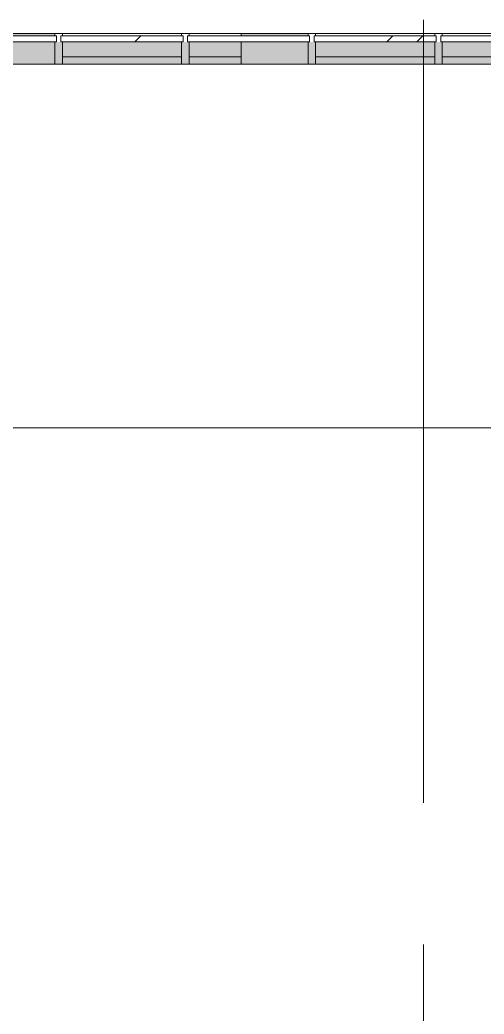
# Model space of a CAD drawing. Header units: millimetres. Extents: x -213547 to 415037, y -3642 to 106956.
# Drawn here: x 9864 to 12982, y 99911 to 106584 of the extents above; entities that cross this region are included whole.
import ezdxf

# ---------------------------------------------------------------- set-up
doc = ezdxf.new("R2010")
doc.units = ezdxf.units.MM
doc.linetypes.add('Осевая', pattern=[6350, 1270, -952.5, 3175, -952.5])
doc.layers.add('A-AREA-PATT-1', color=7, linetype='Continuous', lineweight=5, true_color=0xa5bae0, transparency=1)
doc.layers.add('A-FLOR-1', color=7, linetype='Continuous', lineweight=9, true_color=0xeef6ff, transparency=0.5)
for name, color, linetype, lineweight in [('A-FLOR', 7, 'Continuous', 9), ('A-GLAZ-CURT', 7, 'Continuous', 9), ('A-GLAZ-CURT-1', 7, 'Continuous', 5), ('A-GLAZ-CURT-2', 7, 'Continuous', 20), ('A-GLAZ-CWMG', 7, 'Continuous', 9), ('A-GLAZ-CWMG-1', 7, 'Continuous', 20), ('Оси', 7, 'Continuous', 9), ('Оси-2', 7, 'Осевая', 9)]:
    doc.layers.add(name, color=color, linetype=linetype, lineweight=lineweight)

# ---------------------------------------------------------------- blocks, each defined once
blk = doc.blocks.new('Системная панель - Стекло - 40мм-V32-Объем проектирования 1 этажа')
at = {"layer": 'A-GLAZ-CURT-1'}
h = blk.add_hatch(dxfattribs=at)
h.set_pattern_fill('FP_60', color=256, style=0, pattern_type=2)
h.set_pattern_definition([(45, (-10685, -27090), (-565.685, 565.685), [400, -1200]), (45, (-11085, -27290), (-565.685, 565.685), [1200, -400]), (45, (-10285, -27490), (-565.685, 565.685), [400, -1200])])
h.paths.add_polyline_path([(400, -40), (410, -40), (410, 0), (-410, 0), (-410, -40), (-400, -40)])
at = {"layer": 'A-GLAZ-CURT-2'}
for p, q in [((410, 0), (-410, 0)), ((-410, 0), (-410, -40)), ((-410, -40), (410, -40)), ((410, -40), (410, 0))]:
    blk.add_line(p, q, dxfattribs=at)
blk = doc.blocks.new('Системная панель - Стекло - 40мм-22856068-Объем проектирования 1 этажа')
at = {"layer": 'A-GLAZ-CURT-2'}
for p, q in [((410.1, 0), (-410.1, 0)), ((-410.1, 0), (-410.1, -40)), ((-410.1, -40), (410.1, -40)), ((410.1, -40), (410.1, 0))]:
    blk.add_line(p, q, dxfattribs=at)
blk = doc.blocks.new('Системная панель - Стекло - 40мм-V33-Объем проектирования 1 этажа')
at = {"layer": 'A-GLAZ-CURT-1'}
h = blk.add_hatch(dxfattribs=at)
h.set_pattern_fill('FP_61', color=256, style=0, pattern_type=2)
h.set_pattern_definition([(45, (-12385.26, -27090), (-565.685, 565.685), [400, -1200]), (45, (-12785.26, -27290), (-565.685, 565.685), [1200, -400]), (45, (-11985.26, -27490), (-565.685, 565.685), [400, -1200])])
h.paths.add_polyline_path([(-129.7, -40), (410, -40), (410, 0), (-410, 0), (-410, -40), (-400, -40)])
at = {"layer": 'A-GLAZ-CURT-2'}
for p, q in [((410, 0), (-410, 0)), ((-410, 0), (-410, -40)), ((-410, -40), (410, -40)), ((410, -40), (410, 0))]:
    blk.add_line(p, q, dxfattribs=at)
blk = doc.blocks.new('Системная панель - Стекло - 40мм-V34-Объем проектирования 1 этажа')
at = {"layer": 'A-GLAZ-CURT-1'}
h = blk.add_hatch(dxfattribs=at)
h.set_pattern_fill('FP_62', color=256, style=0, pattern_type=2)
h.set_pattern_definition([(45, (-13222.76, -27090), (-565.685, 565.685), [400, -1200]), (45, (-13622.76, -27290), (-565.685, 565.685), [1200, -400]), (45, (-12822.76, -27490), (-565.685, 565.685), [400, -1200])])
h.paths.add_polyline_path([(64.3, -40), (397.5, -40), (397.5, 0), (-397.5, 0), (-397.5, -40), (-387.5, -40)])
at = {"layer": 'A-GLAZ-CURT-2'}
for p, q in [((397.5, 0), (-397.5, 0)), ((-397.5, 0), (-397.5, -40)), ((397.5, -40), (397.5, 0)), ((-397.5, -40), (397.5, -40))]:
    blk.add_line(p, q, dxfattribs=at)
blk = doc.blocks.new('Прямоугольный импост - Импост структурный с накладкой - 160мм-V35-Объем проектирования 1 этажа')
at = {"layer": 'A-GLAZ-CWMG'}
for p, q in [((10885, 27307), (10085, 27307)), ((10885, 27150), (10085, 27150))]:
    blk.add_line(p, q, dxfattribs=at)
blk = doc.blocks.new('Прямоугольный импост - Импост структурный с накладкой - 160мм-23251633-Объем проектирования 1 этажа')
at = {"layer": 'A-GLAZ-CWMG'}
for p, q in [((11285, 27307), (10935, 27307)), ((11285, 27307), (11285, 27290)), ((11285, 27250), (11285, 27150)), ((11285, 27150), (10935, 27150))]:
    blk.add_line(p, q, dxfattribs=at)
blk = doc.blocks.new('Прямоугольный импост - Импост структурный с накладкой - 190мм-23251634-Объем проектирования 1 этажа')
at = {"layer": 'A-GLAZ-CWMG'}
for points in [[(11735.3, 27290), (11735.3, 27307), (11285, 27307), (11285, 27290)], [(11735.3, 27100), (11735.3, 27250), (11285, 27250), (11285, 27100)]]:
    blk.add_hatch(color=256, dxfattribs=at).paths.add_polyline_path(points)
for p, q in [((11285, 27290), (11285, 27307)), ((11735.3, 27307), (11285, 27307)), ((11285, 27100), (11285, 27250)), ((11735.3, 27100), (11285, 27100))]:
    blk.add_line(p, q, dxfattribs=at)
blk = doc.blocks.new('Прямоугольный импост - Импост структурный с накладкой - 160мм-V36-Объем проектирования 1 этажа')
at = {"layer": 'A-GLAZ-CWMG'}
for p, q in [((13410.3, 27307), (12635.3, 27307)), ((13410.3, 27150), (12635.3, 27150))]:
    blk.add_line(p, q, dxfattribs=at)
blk = doc.blocks.new('Прямоугольный импост - Импост структурный с накладкой - 190мм-20153693-Объем проектирования 1 этажа')
at = {"layer": 'A-GLAZ-CWMG-1'}
for p, q in [((-25, 40), (-25, 190)), ((-25, 190), (25, 190)), ((25, 190), (25, 40)), ((-15, 40), (-25, 40)), ((-25, -17), (-25, 0)), ((-25, 0), (-15, 0)), ((-15, 0), (-15, 40)), ((15, 40), (15, 0)), ((25, 40), (15, 40)), ((15, 0), (25, 0)), ((25, 0), (25, -17)), ((25, -17), (-25, -17))]:
    blk.add_line(p, q, dxfattribs=at)
blk = doc.blocks.new('Системная панель - Стекло - 40мм-V59-Объем проектирования 1 этажа')
at = {"layer": 'A-GLAZ-CURT-1'}
h = blk.add_hatch(dxfattribs=at)
h.set_pattern_fill('FP_84', color=256, style=0, pattern_type=2)
h.set_pattern_definition([(45, (-9835, -27090), (-565.685, 565.685), [400, -1200]), (45, (-10235, -27290), (-565.685, 565.685), [1200, -400]), (45, (-9435, -27490), (-565.685, 565.685), [400, -1200])])
h.paths.add_polyline_path([(357.5, -40), (410, -40), (410, 0), (-410, 0), (-410, -40), (95.5, -40)])
at = {"layer": 'A-GLAZ-CURT-2'}
for p, q in [((410, 0), (-410, 0)), ((-410, 0), (-410, -40)), ((-410, -40), (410, -40)), ((410, -40), (410, 0))]:
    blk.add_line(p, q, dxfattribs=at)
blk = doc.blocks.new('Прямоугольный импост - Импост структурный с накладкой - 190мм-23186023-Объем проектирования 1 этажа')
at = {"layer": 'A-GLAZ-CWMG'}
for points in [[(9992.5, 27290), (10035, 27290), (10035, 27307), (9235, 27307), (9235, 27290)], [(9992.5, 27100), (10035, 27100), (10035, 27250), (9235, 27250), (9235, 27100), (9730, 27100)]]:
    blk.add_hatch(color=256, dxfattribs=at).paths.add_polyline_path(points)
for p, q in [((10035, 27307), (9235, 27307)), ((10035, 27100), (9730, 27100))]:
    blk.add_line(p, q, dxfattribs=at)
blk = doc.blocks.new('1floor')
at = {"layer": 'A-AREA-PATT-1'}
h = blk.add_hatch(color=256, dxfattribs=at)
h.paths.add_polyline_path([(3730, 7883), (3780, 7883.1), (3780, 7900), (3730, 7900)])
h.paths.add_polyline_path([(4505, 7883), (4555, 7883), (4555, 7900), (4505, 7900), (4505, 7890.1)])
h.paths.add_polyline_path([(6395, 7883), (6405, 7883), (6405, 7900), (6355, 7900), (6355, 7883), (6392.3, 7883)])
h.paths.add_polyline_path([(6980, 7883), (7030, 7883), (7030, 7900), (6980, 7900), (6980, 7896.3)])
h.paths.add_polyline_path([(7660, 7883), (7660, 7900), (7610, 7900), (7610, 7883), (7650, 7883)])
h.paths.add_polyline_path([(20062, 7920.5), (20070.3, 7920.9), (20070.3, 9050), (20053.3, 9050), (20053.3, 7920.5)])
h.paths.add_polyline_path([(20053.3, 10850), (20070.3, 10850), (20070.3, 10874), (13684.5, 10874), (13684.5, 15220), (13679, 15218.9), (13679, 10868.5), (20053.3, 10868.5), (20053.3, 10860)])
h.paths.add_polyline_path([(9872.6, 14719.2), (9872.6, 14759.2), (9092.6, 14759.2), (9092.6, 14719.2)])
h.paths.add_polyline_path([(8601.2, 14719.2), (8972.6, 14719.2), (8972.6, 14759.2), (8192.6, 14759.2), (8192.6, 14719.2)])
h.paths.add_polyline_path([(7098.5, 14719.2), (8072.6, 14719.2), (8072.6, 14759.2), (7098.5, 14759.2), (7098.5, 14739.2)])
h.paths.add_polyline_path([(9952.6, 14799.2), (9952.6, 15879.2), (9912.6, 15879.2), (9912.6, 14799.2), (9932.6, 14799.2)])
h.paths.add_polyline_path([(13690, 15225.5), (13710, 15225.5), (13710, 15231), (13690, 15231)])
h.paths.add_polyline_path([(6780, 15235), (6780, 15270), (6570, 15270), (6570, 15235), (6774, 15235)])
h.paths.add_polyline_path([(6731.6, 15295), (6760, 15295), (6760, 15345), (6610, 15345), (6610, 15975), (6760, 15975), (6760, 16025), (6610, 16025), (6610, 16123), (6570, 16123), (6570, 15305), (6610, 15305), (6610, 15295)])
h.paths.add_polyline_path([(6570, 17627), (6610, 17627), (6610, 17725), (6760, 17725), (6760, 17775), (6610, 17775), (6610, 18325), (6760, 18325), (6760, 18375), (6610, 18375), (6610, 18975), (6760, 18975), (6760, 19025), (6610, 19025), (6610, 19123), (6570, 19123), (6570, 17670.9)])
h.paths.add_polyline_path([(9952.6, 17799.2), (9952.6, 18429.2), (9912.6, 18429.2), (9912.6, 17799.2), (9932.6, 17799.2)])
h.paths.add_polyline_path([(13710, 17821), (13710, 17825.5), (13690, 17825.5), (13690, 17821), (13710, 17821)])
h.paths.add_polyline_path([(13679, 17825.5), (13684.5, 17827.6), (13682.2, 18474.5), (13679, 18474.4), (13679, 17826.4)])
h.paths.add_polyline_path([(13690, 18479), (13710, 18479), (13710, 18490), (13679, 18490), (13679, 18479), (13684.5, 18479)])
h.paths.add_polyline_path([(9952.6, 18549.2), (9952.6, 19179.2), (9912.6, 19179.2), (9912.6, 18549.2), (9932.6, 18549.2)])
h.paths.add_polyline_path([(9932.6, 19299.2), (9952.6, 19299.2), (9950.8, 20632.7), (9912.6, 20632.7), (9912.6, 19299.2)])
h.paths.add_polyline_path([(6610, 20627), (6610, 20725), (6760, 20725), (6760, 20770), (6570, 20770), (6570, 20627)])
h.paths.add_polyline_path([(13692.3, 21569), (13710, 21569.3), (13710, 21574.5), (13684.5, 21574.5), (13684.5, 22224.5), (13679, 22224.5), (13679, 21569), (13690, 21569)])
h.paths.add_polyline_path([(13710, 22224.5), (13710, 22232), (13700, 22232), (13700, 22224.5)])
h.paths.add_polyline_path([(6685, 27100), (6685, 27250), (6635, 27250), (6635, 27100)])
h.paths.add_polyline_path([(5835, 27100), (5835, 27250), (5785, 27250), (5785, 27100)])
h.paths.add_polyline_path([(7485, 27100), (7535, 27100), (7535, 27250), (7485, 27250), (7485, 27195.3)])
h.paths.add_polyline_path([(8385, 27100), (8385, 27150), (9089.5, 27150), (9089.5, 27250), (8335, 27250), (8335, 27100)])
h.paths.add_polyline_path([(12635.3, 27100), (12635.3, 27150), (13410.3, 27150), (13410.3, 27100), (13460.3, 27100), (13460.3, 27150), (13689.5, 27150), (13689.5, 27250), (11735.3, 27250), (11735.3, 27100), (11785.3, 27100), (11785.3, 27150), (12585.3, 27150), (12585.3, 27100)])
h.paths.add_polyline_path([(4985, 27100), (4985, 27250), (4680.5, 27250), (4680.5, 27150), (4935, 27150), (4935, 27100)])
h.paths.add_polyline_path([(10035, 27100), (10085, 27100), (10085, 27150), (10885, 27150), (10885, 27100), (10935, 27100), (10935, 27150), (11285, 27150), (11285, 27250), (10035, 27250), (10035, 27156.3)])
at = {"layer": 'A-FLOR-1'}
h = blk.add_hatch(color=256, dxfattribs=at)
h.paths.add_polyline_path([(38540, -100), (38540, 120), (38490, 120), (38490, -100)])
h.paths.add_polyline_path([(75480, 4050), (75700, 4050), (75700, 4060), (75480, 4060)])
h.paths.add_polyline_path([(4031.1, 15925.1), (4060, 15925.1), (4060, 15975.1), (4031.1, 15975.1), (4031.1, 15935.1)])
h.paths.add_polyline_path([(40125, 23607.7), (40125, 23547.7), (40135, 23547.7), (40135, 23527.7), (40035, 23527.7), (40035, 23607.7)])
h.paths.add_polyline_path([(40035, 23400), (41710, 23400), (41710, 23619.7), (41595, 23619.7), (41595, 23607.7), (41535, 23607.7), (41535, 23619.7), (40185, 23619.7), (40185, 23607.7), (40125, 23607.7), (40125, 23619.7), (40010, 23619.7), (40010, 23400)])
h.paths.add_polyline_path([(38490, 23400), (38540, 23400), (38540, 23619.7), (38490, 23619.7), (38490, 23420.3)])
h.paths.add_polyline_path([(41595, 23527.7), (41585, 23527.7), (41585, 23547.7), (41595, 23547.7), (41595, 23607.7), (41685, 23607.7), (41685, 23527.7)])
h.paths.add_polyline_path([(4031.1, 26375.1), (4060, 26375.1), (4061.1, 27100), (4110, 27100.1), (4110, 27150), (4061.1, 27150), (4060, 27100.1), (4031.1, 27100), (4031.1, 26479)])
h.paths.add_polyline_path([(13710, 27100), (13710, 27150), (13460.3, 27150), (13460.3, 27100), (13690, 27100)])
h.paths.add_polyline_path([(10085, 27100), (10885, 27100), (10885, 27150), (10085, 27150)])
h.paths.add_polyline_path([(12635.3, 27100), (13410.3, 27100), (13410.3, 27150), (12635.3, 27150), (12635.3, 27116.5)])
h.paths.add_polyline_path([(12055.6, 27100), (12585.3, 27100), (12585.3, 27150), (11785.3, 27150), (11785.3, 27100)])
h.paths.add_polyline_path([(10935, 27100), (11285, 27100), (11285, 27150), (10935, 27150), (10935, 27142.5)])
h.paths.add_polyline_path([(9110, 27100), (9185, 27100), (9185, 27150), (8385, 27150), (8385, 27100), (9090, 27100)])
h.paths.add_polyline_path([(4160, 27100), (4935, 27100), (4935, 27150), (4160, 27150), (4160, 27111)])
at = {"layer": 'A-FLOR'}
for p, q in [((13690, 27100), (9992.5, 27100)), ((9730, 24660), (14348.8, 24660))]:
    blk.add_line(p, q, dxfattribs=at)
at = {"layer": 'Оси'}
blk.add_line((12510, 22398.1), (12510, 27398.1), dxfattribs=at)
at = {"layer": 'Оси-2'}
blk.add_line((12510, 3093.7), (12510, 22398.1), dxfattribs=at)
at = {"layer": 'A-GLAZ-CURT'}
for name, p in [('Системная панель - Стекло - 40мм-V59-Объем проектирования 1 этажа', (9635, 27290)), ('Системная панель - Стекло - 40мм-V32-Объем проектирования 1 этажа', (10485, 27290)), ('Системная панель - Стекло - 40мм-22856068-Объем проектирования 1 этажа', (11335.1, 27290)), ('Системная панель - Стекло - 40мм-V33-Объем проектирования 1 этажа', (12185.3, 27290)), ('Системная панель - Стекло - 40мм-V34-Объем проектирования 1 этажа', (13022.8, 27290))]:
    blk.add_blockref(name, p, dxfattribs=at)
at = {"layer": 'A-GLAZ-CWMG'}
for name, p in [('Прямоугольный импост - Импост структурный с накладкой - 190мм-23186023-Объем проектирования 1 этажа', (0, 0)), ('Прямоугольный импост - Импост структурный с накладкой - 160мм-V35-Объем проектирования 1 этажа', (0, 0)), ('Прямоугольный импост - Импост структурный с накладкой - 160мм-23251633-Объем проектирования 1 этажа', (0, 0)), ('Прямоугольный импост - Импост структурный с накладкой - 190мм-23251634-Объем проектирования 1 этажа', (0, 0)), ('Прямоугольный импост - Импост структурный с накладкой - 160мм-V35-Объем проектирования 1 этажа', (1700.3, 0)), ('Прямоугольный импост - Импост структурный с накладкой - 160мм-V36-Объем проектирования 1 этажа', (0, 0))]:
    blk.add_blockref(name, p, dxfattribs=at)
at = {"layer": 'A-GLAZ-CWMG', "extrusion": (0, 0, -1), "rotation": 180}
for p in [(-10060, 27290), (-10910, 27290), (-11760.3, 27290), (-12610.3, 27290)]:
    blk.add_blockref('Прямоугольный импост - Импост структурный с накладкой - 190мм-20153693-Объем проектирования 1 этажа', p, dxfattribs=at)

msp = doc.modelspace()

# ---------------------------------------------------------------- block references
msp.add_blockref('1floor', (64.7, 79186.1))

doc.saveas('drawing.dxf')
